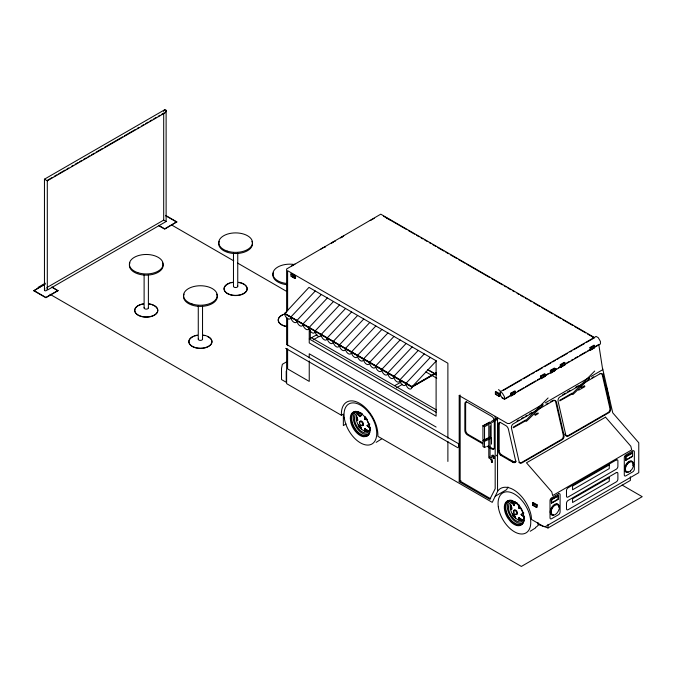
<?xml version="1.0" encoding="UTF-8"?>
<svg xmlns="http://www.w3.org/2000/svg" width="676" height="676" viewBox="0 0 676 676"><rect width="100%" height="100%" fill="white"/><g stroke="black" fill="none" stroke-linecap="round" stroke-linejoin="round"><path stroke-width="1.01" d="M482.934 425.77L482.934 439.4L484.531 440.355L491.122 436.679L491.122 423.049L489.525 422.103L482.934 425.77L484.531 426.725L484.531 440.355M488.292 437.854L482.985 440.372L482.985 446.481L484.447 447.504L486.213 446.667M484.447 447.504L484.447 441.394L482.985 440.372M360.561 416.255C365.091 412.03 354.57 411.988 359.59 416.492L360.561 416.255L361.423 413.366M361.423 429.175C358.812 421.216 356.582 427.697 361.457 428.55M515.442 518.095C512.847 510.143 510.591 516.608 515.475 517.478M44.455 290.114L44.455 179.182L47.303 180.822L47.303 288.475C47.692 291.314 42.977 291.973 44.878 288.711M44.455 179.182L164.699 109.757C166.921 108.921 166.127 112.588 164.699 113.053L47.303 180.822M367.152 419.652L364.736 419.475L364.795 416.729M367.102 419.45L365.015 419.289L365.074 416.923M521.171 508.58L518.754 508.394L518.822 505.648M521.12 508.369L519.041 508.217L519.21 504.947M356.413 416.264L356.413 420.497L357.841 419.931L356.413 416.264L357.528 420.48M356.793 416.619L356.793 420.269L357.748 420.252M369.84 424.122L367.102 425.576L370.102 428.398L370.127 427.367M510.439 505.183L510.439 509.417L511.859 508.859L510.439 505.183L511.546 509.4M510.819 505.547L510.819 509.189L511.774 509.172M523.858 513.05L521.128 514.504L524.12 517.317L524.145 516.287A11.086 6.405 60 0 1 516.777 521.103A11.086 6.405 60 0 1 508.529 508.36A11.086 6.405 60 0 1 514.96 502.099M524.12 517.317L524.28 516.726M362.294 425.55A2.543 1.47 60 0 0 363.367 424.934L363.451 424.629A2.543 1.47 60 0 0 361.525 421.08A2.543 1.47 60 0 0 359.978 422.973M163.465 111.295L164.699 109.757M361.466 428.643L358.753 425.187M515.484 517.562L512.771 514.106M507.955 486.999L506.611 489.652L495.162 496.268M368.268 431.001L367.896 430.468L367.829 431.254L365.091 431.288L364.829 429.057L367.102 429.978M519.109 520.207L519.041 517.782L522.286 519.928C520.681 521.542 517.157 519.641 519.041 517.782M367.102 425.576L367.364 425.12M521.128 514.504L521.382 514.039M365.091 431.288L365.192 430.705M542.067 404.172L542.946 405.186L526.46 421.317L526.021 421.089L525.835 420.438L548.101 397.961M361.423 429.066L360.561 426.59M315.278 291.001L290.857 317.019L290.967 317.974A4.276 2.467 60 0 0 294.28 322.444A4.276 2.467 60 0 0 296.899 320.5L321.32 294.491M327.361 297.972L302.941 323.99A4.276 2.467 60 0 1 299.924 325.731A4.276 2.467 60 0 1 296.899 320.5M303.025 324.032A4.276 2.467 60 0 0 306.042 329.271A4.276 2.467 60 0 0 309.067 327.522L333.479 301.513M309.067 327.522A4.276 2.467 60 0 0 312.084 332.753A4.276 2.467 60 0 0 315.109 331.012L339.521 304.994M315.109 331.012A4.276 2.467 60 0 0 318.126 336.242A4.276 2.467 60 0 0 321.142 334.502L345.563 308.484M321.142 334.502A4.276 2.467 60 0 0 324.167 339.732A4.276 2.467 60 0 0 327.184 337.992L351.605 311.974M327.184 337.992A4.276 2.467 60 0 0 330.209 343.222A4.276 2.467 60 0 0 333.226 341.473L357.646 315.464M363.764 318.996L339.352 345.005A4.276 2.467 60 0 0 342.369 350.244A4.276 2.467 60 0 0 345.394 348.495L369.806 322.477M345.394 348.495A4.276 2.467 60 0 0 348.41 353.725A4.276 2.467 60 0 0 351.427 351.985L375.848 325.967M351.427 351.985A4.276 2.467 60 0 0 354.452 357.215A4.276 2.467 60 0 0 357.469 355.475L381.889 329.457M357.469 355.475A4.276 2.467 60 0 0 360.494 360.705A4.276 2.467 60 0 0 363.511 358.964L387.931 332.947M363.511 358.964A4.276 2.467 60 0 0 366.536 364.195A4.276 2.467 60 0 0 369.552 362.446L393.973 336.437M400.091 339.969L375.679 365.978A4.276 2.467 60 0 0 378.695 371.217A4.276 2.467 60 0 0 381.712 369.468L406.132 343.45M381.712 369.468A4.276 2.467 60 0 0 384.737 374.698A4.276 2.467 60 0 0 387.754 372.958L412.174 346.94M387.754 372.958A4.276 2.467 60 0 0 390.779 378.188A4.276 2.467 60 0 0 393.795 376.447L418.216 350.43M393.795 376.447A4.276 2.467 60 0 0 396.82 381.678A4.276 2.467 60 0 0 399.837 379.929L424.258 353.92M399.837 379.929A4.276 2.467 60 0 0 402.862 385.168A4.276 2.467 60 0 0 405.879 383.419L430.299 357.41M405.879 383.419A4.276 2.467 60 0 0 408.904 388.649A4.276 2.467 60 0 0 411.921 386.909L436.341 360.891L308.983 287.368L284.571 313.672A4.512 2.603 60 0 0 287.731 318.692A4.512 2.603 60 0 0 290.891 317.323M515.442 517.985L514.58 515.509M364.939 431.094L364.516 429.175L365.015 428.863M496.666 418.351L496.336 418.689L497.198 419.509L496.666 418.351L491.046 421.596M580.016 386.79L581.487 385.312M594.711 371.048L572.445 393.525L572.631 394.184L573.071 394.412L589.557 378.273L588.864 377.918L589.658 377.445M514.022 505.665L512.273 502.572L514.022 505.665L515.45 502.293L512.273 502.572M359.995 416.737L358.246 413.653M491.993 459.57L491.976 462.443L491.325 459.181M521.382 515.087L521.433 514.377M367.364 426.159L367.406 425.457M515.391 514.03A2.543 1.47 60.1 0 0 517.495 513.321A2.543 1.47 60.1 0 0 515.594 510.025A2.543 1.47 60.1 0 0 513.929 511.504L513.43 511.884L514.005 511.901A2.543 1.47 60.1 0 0 514.14 512.307M381.653 438.918L376.169 442.357M535.671 527.846L530.187 531.277M525.903 420.683L513.245 427.773L513.236 427.131L525.489 420.075M572.513 393.77L559.855 400.86L559.846 400.226L572.099 393.162M542.253 404.831L543.048 404.349M534.674 414.54L538.147 412.985L538.155 413.619L535.096 415.419M581.284 387.627L584.343 385.827M46.889 180.585L52.365 177.425M54.19 176.368L56.928 174.788M58.753 173.732L65.141 170.048M66.966 168.992L68.791 167.935M71.529 166.355L73.354 165.307M75.18 164.251L77.917 162.671M79.743 161.615L81.568 160.567M83.393 159.511L86.131 157.93M87.956 156.874L89.781 155.818M91.606 154.77L94.344 153.19M96.161 152.134L102.549 148.45M104.374 147.393L122.626 136.856M124.452 135.8L135.403 129.479M137.228 128.423L139.053 127.375M141.791 125.795L143.616 124.739M145.441 123.683L148.179 122.102M150.004 121.055L151.83 119.998M153.655 118.942L156.393 117.362M158.218 116.306L160.043 115.258M161.868 114.202L163.693 113.145L163.693 220.114L46.889 287.553L47.303 288.475M38.059 287.393L45.326 283.193M51.925 286.97L57.967 290.748L45.883 297.719L33.8 290.748L45.022 283.979M33.8 290.748L45.022 284.266M47.599 289.945L166.119 221.517L166.119 110.585M33.8 290.46L45.883 297.432L57.967 290.46M158.657 225.345L164.699 228.834L176.782 221.863L164.699 229.122L158.657 225.64M291.77 265.896L294.939 264.062M320.711 249.19L323.88 247.357M331.417 243.005L334.586 241.18L335.178 241.518M340.535 237.741L343.704 235.916M370.262 220.579L374.225 218.289M331.713 243.064L333.496 242.033M340.729 237.859L343.408 236.313M290.976 273.907L291.576 273.56L295.539 275.85L295.539 278.14L294.939 278.487L290.976 276.197L290.976 273.907L294.939 276.197L295.539 275.85M386.714 218.635L387.306 218.289L391.269 220.579M286.379 312.337L284.571 313.385L412.174 386.765M316.934 334.679L309.236 338.972L436.105 412.216M313.199 339.867L319.452 336.259M286.886 361.668L282.357 364.288L281.52 368.386L281.52 379.557L286.218 382.27L286.218 371.099M286.616 348.867L286.616 383.638L341.38 415.258L343.357 414.109L343.357 425.559L346.087 423.979M396.339 387.872L402.592 384.264M358.728 413.873L361.457 413.627M285.069 313.672L411.921 386.621L436.088 372.67L436.341 373.101L411.921 387.196L284.571 313.672M411.921 386.909L436.341 372.814M368.057 430.629L365.327 430.874M495.178 416.365L495.178 488.748L489.796 499.361L459.198 481.701L459.198 395.595L460.162 395.037M495.381 391.919L495.973 391.573L499.936 393.863L499.936 396.153L499.344 396.491L495.381 394.201L495.381 391.919L499.344 394.201L499.936 393.863M495.381 394.201L495.973 393.863M541.045 378.256L504.499 399.355L502.116 397.978L500.139 394.547L500.139 391.801L596.071 336.411L598.252 337.67L600.432 341.448L600.432 343.966L593.122 348.191M503.35 390.407L521.618 379.861M523.444 378.805L529.84 375.112M531.666 374.056L534.403 372.476M536.229 371.42L542.625 367.727M544.45 366.679L550.847 362.987M552.672 361.93L555.41 360.35M557.235 359.294L559.06 358.238M560.894 357.181L567.282 353.489M570.02 351.909L571.854 350.852M573.679 349.805L584.639 343.476M586.464 342.419L594.686 337.67M510.743 393.229L514.706 390.948L515.298 391.286L515.298 393.576L511.335 395.866L510.743 395.519L510.743 393.229L511.335 393.576L515.298 391.286M540.47 376.067L544.433 373.777L545.033 374.124L545.033 376.414L541.07 378.695L540.47 378.357L540.47 376.067L541.07 376.414L545.033 374.124M550.382 370.347L554.345 368.057L554.945 368.403L554.945 370.685L550.982 372.975L550.382 372.637L550.382 370.347L550.982 370.685L554.945 368.403M560.294 364.626L564.257 362.336L564.857 362.674L564.857 364.964L560.886 367.254L560.294 366.916L560.294 364.626L560.886 364.964L564.857 362.674M590.03 347.456L593.993 345.166L594.584 345.512L594.584 347.802L590.621 350.092L590.03 349.745L590.03 347.456L590.621 347.802L594.584 345.512M564.654 363.02L561.088 365.082L561.088 366.916L564.654 364.854M594.39 345.858L590.816 347.912L590.816 349.745L594.39 347.684M505.487 398.325L510.972 395.164M517.36 391.472L523.756 387.779M525.582 386.723L535.629 380.926M537.454 379.87L539.279 378.813M544.763 375.653L548.413 373.541M554.81 369.848L556.635 368.792M558.46 367.744L560.286 366.688M566.682 362.995L569.42 361.415M571.245 360.359L573.079 359.302M574.904 358.246L577.642 356.666M579.467 355.61L585.864 351.926M587.689 350.869L589.514 349.813M595.911 346.12L598.649 344.54M550.382 372.637L552.765 371.259M560.294 366.916L561.883 365.995M590.03 349.745L592.404 348.377M542.87 377.2L562.06 366.122M563.885 365.065L591.297 349.247M514.208 393.973L511.538 395.519L511.538 393.694L515.104 391.632L515.104 393.457M491.883 422.576L497.198 419.509M516.244 461.133A3.617 2.087 60 0 1 513.777 461.894L512.974 462.35L500.941 455.404A3.617 2.087 60 0 1 498.381 450.977L498.381 424.283L499.184 423.818A3.617 2.087 60 0 1 499.927 422.162M541.501 405.051L509.535 423.514L507.507 423.48L459.198 395.595M545.152 402.947L588.078 378.163M590.816 376.583L602.688 369.721L598.767 344.38M517.013 421.106L518.838 420.05M521.585 418.469L523.41 417.413M525.244 416.357L527.069 415.301M529.807 413.72L531.64 412.664M538.037 408.972L539.862 407.915M546.259 404.223L548.092 403.166M550.83 401.586L552.664 400.53M562.711 394.725L565.457 393.145M567.282 392.088L570.02 390.5M575.504 387.34L578.25 385.751M591.956 377.842L593.79 376.785M536.06 410.729L513.211 423.92A3.388 2.442 -77.2 0 0 511.504 428.356L518.991 461.15A3.388 2.442 -77.2 0 0 522.083 462.815L562.305 439.594A3.388 2.442 -77.2 0 0 564.004 435.158L556.517 402.364A3.388 2.442 -77.2 0 0 553.424 400.699L537.885 409.673M498.381 450.977L499.184 450.512L499.184 423.818M500.941 455.404L501.736 454.94L513.777 461.894M459.198 481.701L460.956 480.687M512.746 502.8L515.484 502.792M532.603 502.893L533.195 502.547L537.158 504.837L537.158 507.127L536.567 507.473L532.603 505.183L532.603 502.893L536.567 505.183L537.158 504.837M532.603 505.183L533.195 504.837M551.143 499.378L558.334 495.601L558.334 499.285L551.464 503.257L551.143 499.378L558.334 495.601M625.401 456.503L632.592 452.726L632.592 456.418L625.722 460.381L625.401 456.503L632.592 452.726M632.305 453.216L626.01 456.858L626.01 459.883L632.305 456.249M522.075 519.557L519.345 519.793M552.647 502.243L558.046 499.125L558.046 496.091L551.751 499.733L551.751 502.758M537.969 522.497L537.969 524.399L548.016 527.981L630.37 480.433L630.37 476.808M483.23 425.939L489.517 422.762M484.531 426.725L490.294 423.514M578.639 390.196L584.765 386.706L584.765 386.072M394.556 385.709L400.995 382.177M364.736 428.947L365.496 428.99M518.754 517.875L519.523 517.917M358.28 425.162L360.232 426.1M512.298 514.081L514.25 515.019M484.447 441.394L491.511 438.031L491.511 444.14M164.699 113.053L163.989 113.238M363.451 424.629L362.775 424.9A2.417 1.394 59.9 0 1 360.502 425.086L359.987 424.452A2.417 1.394 59.9 0 1 359.404 422.263L359.995 421.427A2.417 1.394 59.9 0 1 362.699 423.844L362.775 424.9L363.367 424.934M493.345 458.142L494.435 458.041M493.091 458.286L494.181 458.184M358.246 425.221L358.728 425.246M512.273 514.14L512.746 514.166M497.198 456.08L496.336 455.261L497.198 455.43M367.634 425.956L369.992 427.883M521.652 514.884L524.01 516.802M358.28 413.932L358.753 414.109M512.298 502.851L512.771 503.037M508.707 459.646L514.478 462.114M593.215 336.825L380.765 214.174L286.616 268.989L286.616 312.075M591.711 336.302L594.086 337.67M383.588 216.252L406.445 229.451M408.27 230.508L414.667 234.2M416.5 235.256L419.238 236.837M421.072 237.893L422.897 238.949M424.722 240.005L427.469 241.594M429.294 242.642L431.127 243.698M432.953 244.754L435.699 246.343M437.524 247.399L443.921 251.092M445.754 252.148L448.492 253.728M450.317 254.784L456.722 258.477M458.548 259.533L464.944 263.226M466.778 264.282L489.627 277.481M491.46 278.537L502.429 284.866M504.254 285.923L506.087 286.979M507.913 288.035L510.659 289.615M512.484 290.672L514.318 291.728M517.055 293.316L518.881 294.373M520.714 295.429L523.452 297.009M525.286 298.065L527.111 299.122M528.936 300.178L531.682 301.758M533.508 302.814L539.913 306.507M541.738 307.563L552.706 313.901M554.54 314.957L560.936 318.649M562.762 319.706L572.817 325.511M574.651 326.567L585.619 332.896M587.444 333.952L593.849 337.645M564.257 364.626L564.857 364.964M324.674 246.901L325.266 247.239M544.433 376.067L545.033 376.414M514.706 393.229L515.298 393.576M498.449 389.68L500.054 390.61M500.139 391.801L502.319 393.06L504.499 396.837L504.499 399.355M291.179 274.253L294.744 276.307L294.744 278.14L291.179 276.078M293.156 276.763L295.539 278.14M502.513 397.75L503.459 398.299M496.471 394.607L499.15 396.153L499.15 394.319L495.576 392.257L495.576 394.091M165.561 215.382L176.782 221.863M165.561 215.669L176.782 222.15M428.973 370.237L436.273 374.453M427.426 369.662L436.485 374.893M163.465 219.987L166.119 221.517M171.679 225.015L233.803 260.885M237.462 262.998L286.793 291.483M622.097 485.064L642.2 496.674L521.373 566.429L49.931 294.246M425.821 371.901L436.755 378.214M311.416 337.713L436.468 409.909M482.622 442.797L468.198 434.474A3.617 2.087 60 0 1 465.646 430.046L465.646 403.352A3.617 2.087 60 0 1 466.389 401.696M488.021 445.915L492.534 448.518A3.617 2.087 60 0 0 494.342 448.695M482.723 443.777L467.403 434.93A3.617 2.087 60 0 1 464.843 430.502L464.843 403.817A3.617 2.087 60 0 1 467.403 402.338L491.731 416.382A3.617 2.087 60 0 1 494.198 419.999M487.227 446.38L491.731 448.982A3.617 2.087 60 0 0 494.291 447.504L494.291 420.81M436.105 427.038L309.236 353.793L309.236 357.883M491.046 459.215L488.799 457.914L488.799 425.491M286.616 344.447L458.801 443.862L458.801 447.182M285.661 348.326L457.846 447.74M490.751 498.812L460.162 481.143L460.162 396.094M52.787 287.756L57.967 290.748M519.312 518.027L522.286 519.928M365.293 429.108L368.082 430.815M490.058 437.009L491.511 438.031M494.435 456.587L493.345 455.235L492.255 455.328L492.255 456.782M494.181 456.731L493.091 455.379L492.001 455.472L492.001 456.925M491.722 457.779L491.055 457.398L491.055 457.838M489.711 456.959L490.066 457.449L490.066 425.719M514.022 515.137L514.394 515.703M359.995 426.218L360.376 426.784M367.609 421.216L364.998 417.176A13.866 8.011 60 0 0 350.286 418.495L350.878 422.711A13.866 8.011 60 0 0 363.451 436.73L366.4 436.468A13.866 8.011 60 0 0 369.307 425.593L367.609 421.216L368.589 423.396M491.562 462.198L491.072 459.342M602.646 368.555L612.752 412.85L638.769 442.763L638.769 472.693L545.608 526.477L543.631 526.477L531.573 519.514L531.15 515.543A25.815 14.906 60 0 0 515.898 491.291A25.815 14.906 60 0 0 497.705 491.148L492.246 502.361L377.884 436.333L377.884 434.955A25.815 14.906 60 0 0 359.632 403.344A25.815 14.906 60 0 0 341.38 413.881L341.38 415.258M606.144 385.666L609.651 401.037M523.773 516.692L523.325 522.269A13.866 8.011 60 0 1 510.76 521.779L507.811 518.112A13.866 8.011 60 0 1 509.214 500.443A13.866 8.011 60 0 1 523.773 516.692L523.858 517.241M369.764 427.807L369.84 428.314M491.739 459.731L491.976 462.443M625.722 456.689L625.722 460.381M590.621 347.802L590.621 350.092M560.886 364.964L560.886 367.254M551.464 499.564L551.464 503.257M550.982 370.685L550.982 372.975M548.016 524.348L548.016 527.981M541.07 376.414L541.07 378.695M536.567 505.183L536.567 507.473M511.335 393.576L511.335 395.866M500.536 393.635L500.536 394.319M499.344 394.201L499.344 396.491M497.544 417.734L497.544 491.503M493.421 457.246L493.091 456.385L492.753 456.858M447.884 438.209L447.884 363.232L287.613 270.704L287.613 310.833M447.884 441.377L447.884 461.446M436.105 360.756L436.105 416.154L309.236 342.909L309.236 328.468M411.921 386.621L411.921 387.196M310.326 329.939L310.326 338.338M309.236 360.95L309.236 381.399L287.613 368.91L287.613 348.85M294.939 276.197L294.939 278.487M287.613 318.219L287.613 345.681M286.616 317.331L286.616 344.659M237.749 253.137L237.749 286.32M233.474 253.137L233.474 286.32M202.538 305.983L202.538 339.166M198.271 305.983L198.271 339.166M148.39 274.718L148.39 307.901M144.115 274.718L144.115 307.901M202.47 338.853A2.138 1.234 0 0 1 200.265 340.4A2.138 1.234 0 0 1 198.431 338.693M216.709 294.128A16.875 9.743 0 0 1 200.409 306.397A16.875 9.743 0 0 1 184.109 294.128M203.391 335.119A11.543 6.667 0 0 1 209.864 345.377A11.543 6.667 0 0 1 190.953 345.377A11.543 6.667 0 0 1 197.417 335.119M207.431 336.487A11.543 6.667 0 0 1 208.918 346.281A11.543 6.667 0 0 1 191.899 346.281A11.543 6.667 0 0 1 193.378 336.487M194.637 336.006A11.543 6.667 0 0 1 197.417 335.338M203.391 335.338A11.543 6.667 0 0 1 204.82 335.617M148.314 307.58A2.138 1.234 0 0 1 146.109 309.135A2.138 1.234 0 0 1 144.275 307.428M162.553 262.863A16.875 9.743 0 0 1 148.45 275.048A16.875 9.743 0 0 1 129.378 265.381M129.522 264.113A16.875 9.743 0 0 1 129.953 262.863M149.235 303.854A11.543 6.667 0 0 1 155.708 314.112A11.543 6.667 0 0 1 136.797 314.112A11.543 6.667 0 0 1 143.261 303.854M152.024 304.741A11.543 6.667 0 0 1 155.708 314.332A11.543 6.667 0 0 1 138.834 315.616A11.543 6.667 0 0 1 138.09 305.797M139.222 305.222A11.543 6.667 0 0 1 143.261 304.073M149.235 304.073A11.543 6.667 0 0 1 150.663 304.352M237.58 285.847A2.138 1.234 0 0 1 235.747 287.545A2.138 1.234 0 0 1 233.55 285.999M251.911 241.281A16.875 9.743 0 0 1 235.611 253.542A16.875 9.743 0 0 1 219.311 241.281M238.594 282.264A11.543 6.667 0 0 1 245.067 292.531A11.543 6.667 0 0 1 226.156 292.531A11.543 6.667 0 0 1 232.62 282.264M245.608 285.593A11.543 6.667 0 0 1 241.383 294.694A11.543 6.667 0 0 1 225.615 292.26A11.543 6.667 0 0 1 229.84 283.151M231.192 282.771A11.543 6.667 0 0 1 232.62 282.492M238.594 282.492A11.543 6.667 0 0 1 244.771 284.866M286.835 284.664A16.875 9.743 0 0 1 273.467 272.546M286.835 283.498A16.875 9.743 0 0 1 273.29 271.794A16.875 9.743 0 0 1 294.136 264.493M286.776 326.407A11.543 6.667 0 0 1 278.326 320.838A11.543 6.667 0 0 1 283.996 314.196M286.776 326.626A11.543 6.667 0 0 1 278.444 321.489A11.543 6.667 0 0 1 282.737 314.906M375.594 365.936A4.276 2.467 60 0 1 372.577 367.676A4.276 2.467 60 0 1 369.552 362.446M339.267 344.963A4.276 2.467 60 0 1 336.251 346.704A4.276 2.467 60 0 1 333.226 341.473M553.103 514.74A5.526 3.186 -60 0 1 553.103 506.924A5.526 3.186 -60 0 1 558.967 507.448M559.255 508.58A6.152 3.549 -60 0 1 552.267 515.163A6.152 3.549 -60 0 1 553.221 506.214A6.152 3.549 -60 0 1 559.407 507.194M553.45 514.926A6.152 3.549 -60 0 1 550.298 511.031A6.152 3.549 -60 0 1 554.954 504.212A6.152 3.549 -60 0 1 558.925 506.915M566.032 435.817A3.388 2.442 -77.2 0 0 567.933 435.733L608.147 412.512A3.388 2.442 -77.2 0 0 609.845 408.076L602.367 375.281A3.388 2.442 -77.2 0 0 601.175 373.532M565.753 435.631A3.388 2.442 -77.2 0 1 565.508 435.403M564.95 434.448A3.388 2.442 -77.2 0 1 564.84 434.06M512.974 462.35A3.617 2.087 60 0 0 515.45 460.06L508.437 429.319A3.617 2.087 60 0 0 505.961 425.711L500.941 422.804A3.617 2.087 60 0 0 498.381 424.283M626.669 472.161A6.152 3.549 -60 0 1 624.894 466.71A6.152 3.549 -60 0 1 630.328 460.981A6.152 3.549 -60 0 1 633.04 465.426M501.736 454.94A3.617 2.087 60 0 1 499.184 450.512M603.322 373.532A3.617 2.087 60 0 1 603.575 374.394M518.898 462.316A3.388 2.442 -77.2 0 0 521.323 462.637L561.536 439.425A3.388 2.442 -77.2 0 0 563.235 434.989L555.757 402.195A3.388 2.442 -77.2 0 0 553.306 400.276M628.308 471.772A5.526 3.186 -60 0 1 625.545 467.843A5.526 3.186 -60 0 1 630.328 461.894A5.526 3.186 -60 0 1 633.091 465.823M514.943 517.233A23.119 13.343 60 0 1 512.763 513.853M538.476 524.804A23.119 13.343 60 0 1 535.536 527.39M519.734 520.013A20.863 12.05 60 0 1 518.543 518.762M512.002 508.056A20.863 12.05 60 0 1 511.149 505.563M523.19 523.072A13.655 7.884 60 0 1 507.431 515.56A13.655 7.884 60 0 1 511.529 500.282M516.506 502.657A13.655 7.884 60 0 1 517.605 503.586M524.339 520.097A13.655 7.884 60 0 1 523.908 521.72M516.32 502.75A11.086 6.405 60 0 1 517.681 503.679M523.038 522.396A12.574 7.267 60 0 1 509.932 515.492A12.574 7.267 60 0 1 510.507 500.696M523.976 515.999A13.005 7.504 60 0 1 514.385 522.903A13.005 7.504 60 0 1 506.104 504.482A13.005 7.504 60 0 1 519.514 506.079M519.971 506.662A13.005 7.504 60 0 1 520.833 507.896M521.23 508.538A13.005 7.504 60 0 1 522.886 511.909M523.139 512.594A13.005 7.504 60 0 1 523.562 513.971M524.289 517.909A10.233 5.907 60 0 1 512.383 514.081A10.233 5.907 60 0 1 515.019 501.845M360.925 428.314A23.119 13.343 60 0 1 359.793 426.657M365.716 431.094A20.863 12.05 60 0 1 364.525 429.843M369.172 434.144A13.655 7.884 60 0 1 353.979 427.688A13.655 7.884 60 0 1 355.982 411.295M370.025 428.914A11.086 6.405 60 0 1 361.39 431.347A11.086 6.405 60 0 1 354.469 417.836A11.086 6.405 60 0 1 362.302 413.83M369.907 432.513A12.574 7.259 60 0 1 355.914 426.573A12.574 7.259 60 0 1 357.756 411.481M361.364 425.111A2.543 1.47 60 0 1 361.06 424.841M369.958 427.071A13.005 7.504 60 0 1 361.964 434.854A13.005 7.504 60 0 1 351.714 419.01A13.005 7.504 60 0 1 360.899 413.078M365.496 417.151A13.005 7.504 60 0 1 366.806 418.968M369.113 423.666A13.005 7.504 60 0 1 369.535 425.043M369.738 429.995A10.233 5.907 60 0 1 358.821 425.922A10.233 5.907 60 0 1 358.821 413.12M366.443 431.778A23.119 13.351 60 0 1 364.482 429.657M366.519 430.629A20.863 12.041 60 0 1 364.753 428.711M544.831 374.462L541.265 376.524L541.265 378.357L544.831 376.295L544.831 374.462M554.742 368.741L551.177 370.803L551.177 372.637L554.742 370.575L554.742 368.741M600.034 373.794L559.821 397.006A3.388 2.442 -77.2 0 0 558.122 401.443L565.601 434.237A3.388 2.442 -77.2 0 0 568.693 435.902L608.915 412.681A3.388 2.442 -77.2 0 0 610.614 408.245L603.127 375.459A3.388 2.442 -77.2 0 0 600.034 373.794M605.535 417.168L526.477 462.807L551.768 491.891L552.664 495.55L631.714 449.903L630.826 446.245L605.535 417.168M616.292 459.959L568.085 487.785A2.265 1.301 -60 0 0 566.488 490.556L566.488 496.091A2.265 1.301 -60 0 0 568.085 497.021L616.292 469.186A2.265 1.301 -60 0 0 617.889 466.415L617.889 460.88A2.265 1.301 -60 0 0 616.292 459.959M558.494 493.843L551.624 497.815A2.265 1.301 -60 0 0 550.019 500.578L550.019 517.782A2.265 1.301 -60 0 0 551.624 518.703L558.494 514.732A2.265 1.301 -60 0 0 560.091 511.969L560.091 494.764A2.265 1.301 -60 0 0 558.494 493.843M632.753 450.968L625.883 454.94A2.265 1.301 -60 0 0 624.286 457.703L624.286 474.907A2.265 1.301 -60 0 0 625.883 475.828L632.753 471.856A2.265 1.301 -60 0 0 634.35 469.093L634.35 451.889A2.265 1.301 -60 0 0 632.753 450.968M609.262 464.902L572.564 486.095L572.564 489.787L609.262 468.595L609.262 464.902M616.292 472.651L568.085 500.485A2.265 1.301 -60 0 0 566.488 503.257L566.488 508.791A2.265 1.301 -60 0 0 568.085 509.712L616.292 481.887A2.265 1.301 -60 0 0 617.889 479.115L617.889 473.58A2.265 1.301 -60 0 0 616.292 472.651M609.262 477.602L572.564 498.787L572.564 502.479L609.262 481.295L609.262 477.602M536.364 505.293L532.798 503.24L532.798 505.065L536.364 507.127L536.364 505.293M516.422 511.977L516.21 511.614A2.417 1.394 59.9 0 0 513.54 510.819A2.417 1.394 59.9 0 0 514.926 514.351A2.417 1.394 59.9 0 0 516.794 513.126L516.422 511.977M191.967 303.93A16.875 9.743 0 0 0 217.283 295.488A16.875 9.743 0 0 0 191.967 287.055A16.875 9.743 0 0 0 191.967 303.93M137.811 272.656A16.875 9.743 0 0 0 163.127 264.223A16.875 9.743 0 0 0 137.811 255.781A16.875 9.743 0 0 0 137.811 272.656M227.17 251.075A16.875 9.743 0 0 0 252.486 242.642A16.875 9.743 0 0 0 227.17 234.2A16.875 9.743 0 0 0 227.17 251.075M630.446 471.028A6.152 3.549 -60 0 0 632.39 461.505A6.152 3.549 -60 0 0 625.123 467.953A6.152 3.549 -60 0 0 630.446 471.028M498.313 506.89A23.119 13.343 60 0 0 524.914 533.432A23.119 13.343 60 0 0 520.005 498.398A23.119 13.343 60 0 0 498.313 506.89M344.295 417.971A23.119 13.343 60 0 0 370.896 444.504A23.119 13.343 60 0 0 365.978 409.47A23.119 13.343 60 0 0 344.295 417.971"/></g></svg>
